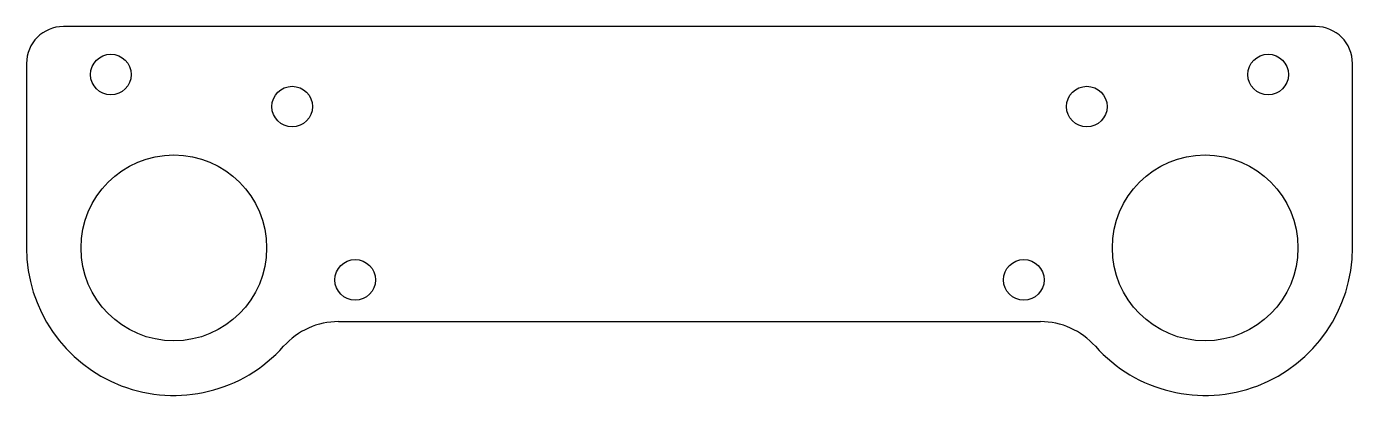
# Model space of a CAD drawing. Header units: inches. Extents: x -2.25 to 2.25, y -0.75 to 0.5.
import ezdxf

# ---------------------------------------------------------------- set-up
doc = ezdxf.new("R2010")
doc.units = ezdxf.units.IN
doc.header["$MEASUREMENT"] = 0

msp = doc.modelspace()

# ---------------------------------------------------------------- linework, layer by layer
at = {"color": 7, "linetype": 'Continuous', "lineweight": 25}
for p, q in [((2.125, 0.5), (-2.125, 0.5)), ((-2.25, 0.375), (-2.25, -0.25)), ((2.25, -0.25), (2.25, 0.375)), ((-1.191, -0.5), (1.191, -0.5))]:
    msp.add_line(p, q, dxfattribs=at)
for centre, radius in [((-1.9638, 0.3373), 0.0689), ((1.9638, 0.3373), 0.0689), ((-1.3483, 0.2288), 0.0689), ((1.3483, 0.2288), 0.0689), ((-1.75, -0.25), 0.315), ((1.75, -0.25), 0.315), ((-1.1345, -0.3585), 0.0689), ((1.1345, -0.3585), 0.0689)]:
    msp.add_circle(centre, radius, dxfattribs=at)
for centre, radius, start, end in [((-2.125, 0.375), 0.125, 90, 180), ((2.125, 0.375), 0.125, 0, 90), ((-1.75, -0.25), 0.5, 180, 318.1897), ((1.75, -0.25), 0.5, 221.8103, 0), ((-1.191, -0.75), 0.25, 90, 138.1897), ((1.191, -0.75), 0.25, 41.8103, 90)]:
    msp.add_arc(centre, radius, start, end, dxfattribs=at)

doc.saveas('drawing.dxf')
